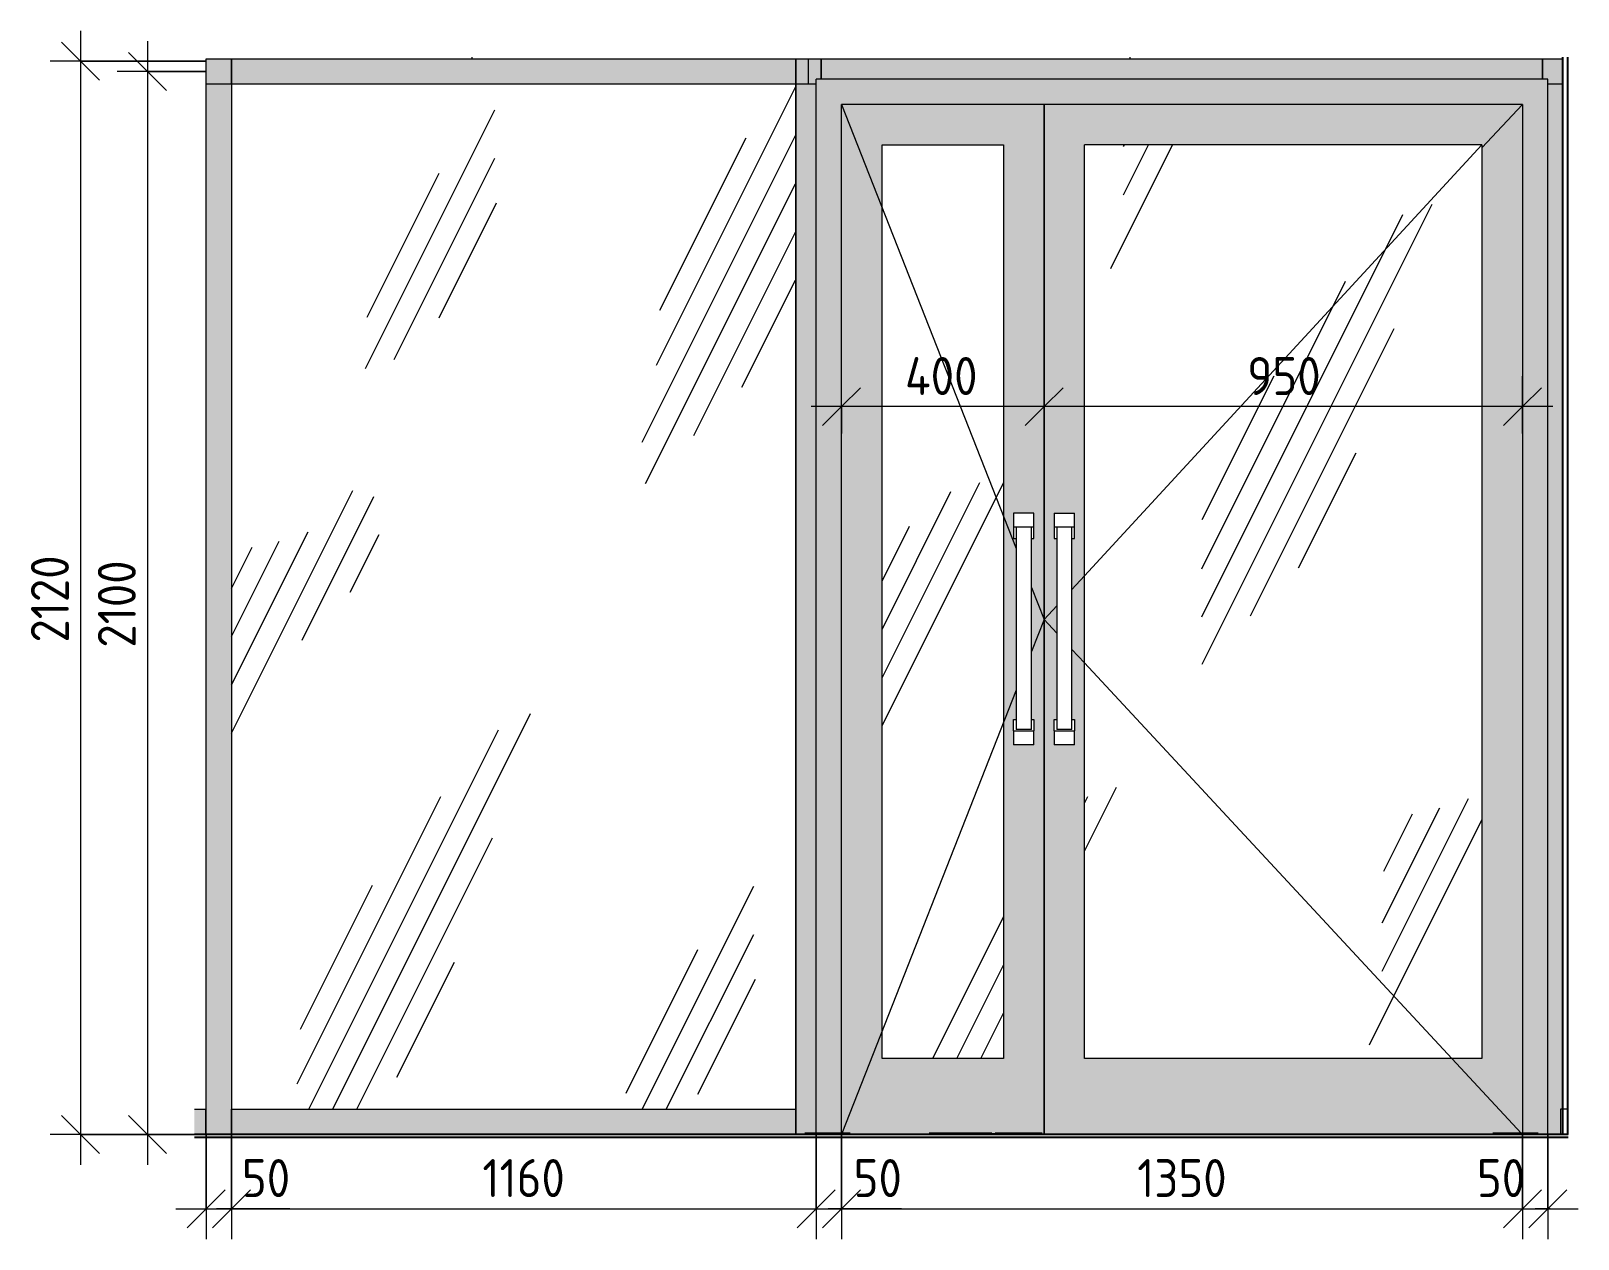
# Model space of a CAD drawing. Header units: millimetres. Extents: x 4250 to 28330, y 3821 to 7744.
# Drawn here: x 20127 to 23183, y 3993 to 6380 of the extents above; entities that cross this region are included whole.
import ezdxf

# ---------------------------------------------------------------- set-up
doc = ezdxf.new("R2010")
doc.units = ezdxf.units.MM
for name, color, linetype, lineweight in [('A-ANNO-DIMS', 7, 'Continuous', 9), ('A-ANNO-DIMS-50', 7, 'Continuous', 9), ('A-DETL', 7, 'Continuous', 9), ('A-DOOR', 7, 'Continuous', 9), ('A-FLOR', 7, 'Continuous', 9), ('A-GENM', 7, 'Continuous', 9), ('A-GLAZ-CURT', 7, 'Continuous', 9), ('A-GLAZ-CWMG', 7, 'Continuous', 9), ('A-WALL-PATT', 7, 'Continuous', 9), ('I-WALL', 7, 'Continuous', 9)]:
    doc.layers.add(name, color=color, linetype=linetype, lineweight=lineweight)
for name, color, linetype, lineweight, true_color in [('A-DOOR-GLAZ', 7, 'Continuous', 9, 0x8080ff), ('A-FLOR-1', 7, 'Continuous', 9, 0x787878), ('A-FLOR-FNSH-1', 7, 'Continuous', 25, 0x3c3c3c), ('A-WALL-FNSH-1', 7, 'Continuous', 25, 0x3c3c3c)]:
    doc.layers.add(name, color=color, linetype=linetype, lineweight=lineweight, true_color=true_color)
doc.styles.add('ISOCPEUR', font='isocpeur.ttf', dxfattribs={"width": 0.9, "height": 75})
doc.dimstyles.new('ISO-1_5', dxfattribs={"dimscale": 304.8, "dimtxt": 74.698588, "dimasz": 0.246063, "dimexe": 0.19685, "dimexo": 0, "dimgap": 0, "dimtad": 1, "dimdec": 0, "dimrnd": 10, "dimzin": 0, "dimdsep": 46, "dimtxsty": 'ISOCPEUR', "dimblk1": 'OBLIQUE', "dimblk2": 'OBLIQUE', "dimsah": 1, "dimcen": 0.09, "dimdle": 0.19685, "dimazin": 0, "dimtfac": 1, "dimtdec": 4, "dimtix": 1, "dimtmove": 0, "dimatfit": 3, "dimfxl": 1, "dimtvp": 1, "dimtolj": 1, "dimtzin": 0, "dimarcsym": 2})
doc.dimstyles.new('ISO-1_5_1', dxfattribs={"dimscale": 304.8, "dimtxt": 74.698588, "dimasz": 0.246063, "dimexe": 0.19685, "dimexo": 0, "dimgap": 0, "dimtad": 1, "dimdec": 0, "dimrnd": 10, "dimzin": 0, "dimdsep": 46, "dimtxsty": 'ISOCPEUR', "dimblk1": 'OBLIQUE', "dimblk2": 'OBLIQUE', "dimsah": 1, "dimcen": 0.09, "dimdle": 0.19685, "dimazin": 0, "dimtfac": 1, "dimtdec": 4, "dimtix": 1, "dimtmove": 1, "dimatfit": 3, "dimfxl": 1, "dimtvp": 1, "dimtolj": 1, "dimtzin": 0, "dimarcsym": 2})
pattern_1 = [(63.435, (167.2, 63.5), (-511.167, 1533.495), [635, -381, 635, -381, -807.806]), (63.435, (167.2, 63.5), (-511.167, 1533.495), [-2032, 254, -553.806]), (63.435, (135.5, 95.2), (-511.167, 1533.495), [508, -635, 381, -381, -934.806]), (63.435, (135.5, 95.2), (-511.167, 1533.495), [-1905, 444.5, -490.306]), (63.435, (135.5, 190.5), (-511.167, 1533.495), [381, -762, 254, -381, -1061.806]), (63.435, (135.5, 190.5), (-511.167, 1533.495), [-1778, 571.5, -490.306]), (63.435, (230.7, 95.2), (-511.167, 1533.495), [381, -762, 317.5, -12809.31]), (63.435, (326, 190.5), (-511.167, 1533.495), [190.5, -952.5, 127, -12999.81]), (63.435, (167.2, 349.2), (-511.167, 1533.495), [127, -952.5, 127, -508, -1125.306]), (63.435, (167.2, 349.2), (-511.167, 1533.495), [-1714.5, 317.5, -807.806]), (63.435, (738.7, 254), (-511.167, 1533.495), [635, -952.5, 762, -503.006]), (63.435, (738.7, 158.8), (-511.167, 1533.495), [889, -635, 952.5, -376.006]), (63.435, (802.2, 190.5), (-511.167, 1533.495), [1016, -508, 762, -553.806]), (63.435, (897.5, 285.8), (-511.167, 1533.495), [635, -889, 508, -807.806]), (63.435, (802.2, 476.2), (-511.167, 1533.495), [317.5, -1270, 381, -871.306]), (63.435, (992.7, 381), (-511.167, 1533.495), [254, -1270, 254, -1061.806])]

# ---------------------------------------------------------------- blocks, each defined once
blk = doc.blocks.new('Плинтус - Плинтус темный _ст_школа_-32862122-В-18_2 этаж')
at = {"layer": 'A-GENM'}
for p, q in [((73520.3, 4250), (73505.6, 4250)), ((73505.6, 4250), (73505.6, 4200)), ((73505.6, 4200), (73520.3, 4200))]:
    blk.add_line(p, q, dxfattribs=at)
blk = doc.blocks.new('Прямоугольный импост - Импост структурный с накладкой - 160мм Темный-33326237-В-18_2 этаж')
at = {"layer": 'A-GLAZ-CWMG'}
blk.add_hatch(color=256, dxfattribs=at).paths.add_polyline_path([(70830, 4200), (70880, 4200), (70880, 6325), (70830, 6325), (70830, 5260.9)])
blk.add_line((70880, 6325), (70880, 4200), dxfattribs=at)
blk = doc.blocks.new('Дверь_Витражная_остекление_ - В-18-32468702-В-18_2 этаж')
at = {"layer": 'A-DOOR'}
blk.add_hatch(color=256, dxfattribs=at).paths.add_polyline_path([(73480, 4200), (73480, 6285), (72035, 6285), (72035, 4202), (72085, 4202), (72085, 6235), (73430, 6235), (73430, 4202), (73461.4, 4202), (73461.4, 4200), (73470, 4200)])
h = blk.add_hatch(color=256, dxfattribs=at)
h.paths.add_polyline_path([(72101.9, 4200), (72258.2, 4200), (72258.2, 4202), (72481.5, 4201.6), (72481.5, 4200), (72485, 4200), (72485, 6235), (72085, 6235), (72085, 4202), (72101.9, 4202)])
h.paths.add_polyline_path([(72405, 4350), (72165, 4350), (72165, 6155), (72405, 6155), (72405, 4727.4)])
h.paths.add_polyline_path([(72450.2, 4970), (72425, 4970), (72425, 5020), (72430, 5020), (72430, 5377.5), (72425, 5377.5), (72425, 5427.5), (72465, 5427.5), (72465, 5377.5), (72460, 5377.5), (72460.2, 5020), (72465, 5020), (72465, 4970), (72455, 4970)])
h = blk.add_hatch(color=256, dxfattribs=at)
h.paths.add_polyline_path([(73343.6, 4200), (73371.6, 4200), (73371.6, 4202), (73430, 4202), (73430, 6235), (72485, 6235), (72485, 4200), (72841.8, 4200)])
h.paths.add_polyline_path([(72565, 4350), (72565, 6155), (73350, 6155), (73350, 4350), (72841.8, 4350)])
h.paths.add_polyline_path([(72545, 4970), (72505, 4970), (72505, 5020), (72510, 5020), (72510, 5377.5), (72505, 5377.5), (72505, 5427.5), (72545, 5427.5), (72545, 5377.5), (72540, 5377.5), (72540, 5020), (72545, 5020), (72545, 4985)])
h = blk.add_hatch(dxfattribs=at)
h.set_pattern_fill('FP_4', color=256, style=0, pattern_type=2)
h.set_pattern_definition(pattern_1)
h.paths.add_polyline_path([(72405, 4350), (72405, 6155), (72165, 6155), (72165, 4350)])
h = blk.add_hatch(dxfattribs=at)
h.set_pattern_fill('FP_4', color=256, style=0, pattern_type=2)
h.set_pattern_definition(pattern_1)
h.paths.add_polyline_path([(72841.8, 4350), (73350, 4350), (73350, 6155), (72565, 6155), (72565, 4350)])
for p, q in [((72035, 4202), (72035, 6285)), ((73480, 6285), (72035, 6285)), ((73480, 4200), (73480, 6285)), ((72085, 4202), (72085, 6235)), ((72485, 6235), (72085, 6235)), ((72085, 6235), (72430, 5357.4)), ((73430, 6235), (72485, 6235)), ((72485, 4200), (72485, 6235)), ((72485, 6235), (72485, 4200)), ((73430, 6235), (73350, 6148.9)), ((73430, 6235), (73430, 4202)), ((72165, 4350), (72165, 6155)), ((72165, 6155), (72405, 6155)), ((72405, 6155), (72405, 4350)), ((72425, 5427.5), (72425, 5400)), ((72465, 5427.5), (72425, 5427.5)), ((72465, 5400), (72465, 5427.5)), ((72505, 5427.5), (72505, 5400)), ((72505, 5427.5), (72545, 5427.5)), ((72545, 5400), (72545, 5427.5)), ((72465, 5400), (72425, 5400)), ((72425, 5400), (72425, 5377.5)), ((72430, 5400), (72430, 5000)), ((72460, 5000), (72460, 5400)), ((72465, 5377.5), (72465, 5400)), ((72545, 5400), (72505, 5400)), ((72505, 5400), (72505, 5377.5)), ((72510, 5400), (72510, 5000)), ((72540, 5000), (72540, 5400)), ((72545, 5377.5), (72545, 5400)), ((72425, 5377.5), (72430, 5377.5)), ((72460.2, 5377.5), (72465, 5377.5)), ((72505, 5377.5), (72510, 5377.5)), ((72540, 5377.5), (72545, 5377.5)), ((72565, 5303.6), (72540, 5276.7)), ((72460.2, 5280.6), (72485, 5217.5)), ((72510, 5244.4), (72485, 5217.5)), ((72485, 5217.5), (72460.2, 5154.4)), ((72485, 5217.5), (72510, 5190.6)), ((72540, 5158.3), (72565, 5131.4)), ((72430, 5077.6), (72085.8, 4202)), ((72425, 4997.5), (72425, 5020)), ((72425, 5020), (72430, 5020)), ((72460.2, 5020), (72465, 5020)), ((72465, 5020), (72465, 4997.5)), ((72505, 4997.5), (72505, 5020)), ((72505, 5020), (72510, 5020)), ((72540, 5020), (72545, 5020)), ((72545, 5020), (72545, 4997.5)), ((72425, 4997.5), (72425, 4970)), ((72425, 4997.5), (72465, 4997.5)), ((72460, 5000), (72430, 5000)), ((72465, 4970), (72465, 4997.5)), ((72505, 4997.5), (72505, 4970)), ((72505, 4997.5), (72545, 4997.5)), ((72540, 5000), (72510, 5000)), ((72545, 4970), (72545, 4997.5)), ((72465, 4970), (72425, 4970)), ((72545, 4970), (72505, 4970)), ((72405, 4350), (72165, 4350)), ((73290.7, 4350), (73428.1, 4202))]:
    blk.add_line(p, q, dxfattribs=at)
at = {"layer": 'A-DOOR-GLAZ'}
for p, q in [((73350, 6155), (72565, 6155)), ((72565, 4350), (72565, 6155)), ((73350, 6155), (73350, 4350)), ((73350, 4350), (72565, 4350))]:
    blk.add_line(p, q, dxfattribs=at)
blk = doc.blocks.new('Системная панель - Стекло - 40мм-32468815-В-18_2 этаж')
at = {"layer": 'A-GLAZ-CURT'}
h = blk.add_hatch(dxfattribs=at)
h.set_pattern_fill('FP_4', color=256, style=0, pattern_type=2)
h.set_pattern_definition(pattern_1)
h.paths.add_polyline_path([(71994, 4250), (71994, 6275), (70880, 6275), (70880, 4250), (71484.9, 4250)])
blk = doc.blocks.new('Прямоугольный импост - Импост структурный с накладкой - 160мм Темный-33326238-В-18_2 этаж')
at = {"layer": 'A-GLAZ-CWMG'}
blk.add_hatch(color=256, dxfattribs=at).paths.add_polyline_path([(72841.8, 6285), (73470, 6285), (73470, 6325), (72045, 6325), (72045, 6285), (72565, 6285)])
for p, q in [((72020, 6275), (72020, 6325)), ((72035, 6275), (72020, 6275)), ((73509, 6275), (73480, 6275))]:
    blk.add_line(p, q, dxfattribs=at)
blk = doc.blocks.new('Прямоугольный импост - Импост структурный с накладкой - 160мм Темный-33326239-В-18_2 этаж')
at = {"layer": 'A-GLAZ-CWMG'}
blk.add_hatch(color=256, dxfattribs=at).paths.add_polyline_path([(72012.5, 4200), (72012.5, 4202), (72035, 4202), (72035, 6285), (72044, 6285), (72044, 6325), (71994, 6325), (71994, 4200), (72004, 4200)])
for p, q in [((71994, 6325), (71994, 4200)), ((72044, 6325), (72044, 6285))]:
    blk.add_line(p, q, dxfattribs=at)
blk = doc.blocks.new('Прямоугольный импост - Импост структурный с накладкой - 160мм Темный-33326242-В-18_2 этаж')
at = {"layer": 'A-GLAZ-CWMG'}
blk.add_hatch(color=256, dxfattribs=at).paths.add_polyline_path([(73505.6, 4200), (73505.6, 4250), (73509, 4250), (73509, 6325), (73470, 6325), (73470, 6285), (73480, 6285), (73480, 4200)])
blk.add_line((73470, 6285), (73470, 6325), dxfattribs=at)
blk = doc.blocks.new('Прямоугольный импост - Импост структурный с накладкой - 160мм Темный-32428852-В-18_2 этаж')
at = {"layer": 'A-GLAZ-CWMG'}
for p, q in [((72045, 6285), (72045, 6325)), ((73470, 6325), (73470, 6285))]:
    blk.add_line(p, q, dxfattribs=at)
blk = doc.blocks.new('Прямоугольный импост - Импост структурный с накладкой - 160мм Темный-33326240-В-18_2 этаж')
at = {"layer": 'A-GLAZ-CWMG'}
blk.add_hatch(color=256, dxfattribs=at).paths.add_polyline_path([(71994, 6275), (71994, 6325), (70880, 6325), (70880, 6275), (71484.9, 6275)])
for p, q in [((72019, 6325), (72019, 6275)), ((72019, 6275), (70830, 6275))]:
    blk.add_line(p, q, dxfattribs=at)
blk = doc.blocks.new('Прямоугольный импост - Импост структурный с накладкой - 160мм Темный-32468813-В-18_2 этаж')
at = {"layer": 'A-GLAZ-CWMG'}
blk.add_hatch(color=256, dxfattribs=at).paths.add_polyline_path([(71484.9, 4200), (71994, 4200), (71994, 4250), (70880, 4250), (70880, 4200)])
for p, q in [((70880, 4200), (70880, 4250)), ((70880, 4250), (71994, 4250)), ((71994, 4250), (71994, 4200))]:
    blk.add_line(p, q, dxfattribs=at)
blk = doc.blocks.new('Прямоугольный импост - Импост структурный с накладкой - 160мм Темный-32468814-В-18_2 этаж')
at = {"layer": 'A-GLAZ-CWMG'}
for p, q in [((70880, 6275), (70880, 6325)), ((71994, 6325), (71994, 6275)), ((71994, 6275), (70880, 6275))]:
    blk.add_line(p, q, dxfattribs=at)
blk = doc.blocks.new('Прямоугольный импост - Импост структурный с накладкой - 160мм Темный-33326241-В-18_2 этаж')
at = {"layer": 'A-GLAZ-CWMG'}
blk.add_hatch(color=256, dxfattribs=at).paths.add_polyline_path([(72044, 6285), (72045, 6285), (72045, 6325), (72044, 6325)])
for p, q in [((71995, 6325), (71995, 4200)), ((72045, 6325), (72045, 6285))]:
    blk.add_line(p, q, dxfattribs=at)
blk = doc.blocks.new('Плинтус - Плинтус темный _ст_школа_-33363695-В-18_2 этаж')
at = {"layer": 'A-GENM'}
blk.add_hatch(color=256, dxfattribs=at).paths.add_polyline_path([(70806.5, 4200), (70828.7, 4200), (70828.7, 4250), (70806.5, 4250)])
for p, q in [((70806.5, 4250), (70828.7, 4250)), ((70828.7, 4250), (70828.7, 4200))]:
    blk.add_line(p, q, dxfattribs=at)
blk = doc.blocks.new('DIMBLOCK50-В-18_2 этаж')
at = {"layer": 'A-ANNO-DIMS-50'}
for p, q in [((20473.3, 4200), (20473.3, 3993.4)), ((20473.3, 4053.4), (20473.3, 4200)), ((20523.3, 4200), (20523.3, 3993.4)), ((20523.3, 4053.4), (20523.3, 4200)), ((20413.3, 4053.4), (20523.3, 4053.4)), ((20493.6, 4053.4), (20498.3, 4053.4)), ((20638.4, 4053.4), (20493.6, 4053.4))]:
    blk.add_line(p, q, dxfattribs=at)
at = {"layer": 'A-ANNO-DIMS-50', "lineweight": 20}
for p, q in [((20473.3, 4053.4), (20510.8, 4090.9)), ((20523.3, 4053.4), (20560.8, 4090.9)), ((20473.3, 4053.4), (20435.8, 4015.9)), ((20523.3, 4053.4), (20485.8, 4015.9))]:
    blk.add_line(p, q, dxfattribs=at)
at = {"layer": 'A-ANNO-DIMS-50', "color": 0, "insert": (20543.6, 4151.4), "char_height": 75, "width": 113.772, "attachment_point": 1, "line_spacing_factor": 1.149209, "style": 'ISOCPEUR'}
blk.add_mtext('50', dxfattribs=at)
blk = doc.blocks.new('_Oblique')
at = {"color": 0, "linetype": 'ByBlock', "lineweight": -2}
blk.add_line((-0.5, -0.5), (0.5, 0.5), dxfattribs=at)
blk = doc.blocks.new('DIMBLOCK51-В-18_2 этаж')
at = {"layer": 'A-ANNO-DIMS-50'}
for p, q in [((20523.3, 4200), (20523.3, 3993.4)), ((20523.3, 4053.4), (20523.3, 4200)), ((21678.3, 4200), (21678.3, 3993.4)), ((21678.3, 4053.4), (21678.3, 4200)), ((20523.3, 4053.4), (21678.3, 4053.4))]:
    blk.add_line(p, q, dxfattribs=at)
at = {"layer": 'A-ANNO-DIMS-50', "lineweight": 20}
for p, q in [((20523.3, 4053.4), (20560.8, 4090.9)), ((21678.3, 4053.4), (21715.8, 4090.9)), ((20523.3, 4053.4), (20485.8, 4015.9)), ((21678.3, 4053.4), (21640.8, 4015.9))]:
    blk.add_line(p, q, dxfattribs=at)
at = {"layer": 'A-ANNO-DIMS-50', "color": 0, "insert": (21018.9, 4151.4), "char_height": 75, "width": 196.515, "attachment_point": 1, "line_spacing_factor": 1.149209, "style": 'ISOCPEUR'}
blk.add_mtext('1160', dxfattribs=at)
blk = doc.blocks.new('DIMBLOCK52-В-18_2 этаж')
at = {"layer": 'A-ANNO-DIMS-50'}
for p, q in [((21678.3, 4200), (21678.3, 3993.4)), ((21678.3, 4053.4), (21678.3, 4200)), ((21728.3, 4200), (21728.3, 3993.4)), ((21728.3, 4053.4), (21728.3, 4200)), ((21678.3, 4053.4), (21728.3, 4053.4)), ((21702.1, 4053.4), (21703.3, 4053.4)), ((21846.9, 4053.4), (21702.1, 4053.4))]:
    blk.add_line(p, q, dxfattribs=at)
at = {"layer": 'A-ANNO-DIMS-50', "lineweight": 20}
for p, q in [((21678.3, 4053.4), (21715.8, 4090.9)), ((21728.3, 4053.4), (21765.8, 4090.9)), ((21678.3, 4053.4), (21640.8, 4015.9)), ((21728.3, 4053.4), (21690.8, 4015.9))]:
    blk.add_line(p, q, dxfattribs=at)
at = {"layer": 'A-ANNO-DIMS-50', "color": 0, "insert": (21752.1, 4151.4), "char_height": 75, "width": 113.772, "attachment_point": 1, "line_spacing_factor": 1.149209, "style": 'ISOCPEUR'}
blk.add_mtext('50', dxfattribs=at)
blk = doc.blocks.new('DIMBLOCK53-В-18_2 этаж')
at = {"layer": 'A-ANNO-DIMS-50'}
for p, q in [((21728.3, 4200), (21728.3, 3993.4)), ((21728.3, 4053.4), (21728.3, 4200)), ((23073.3, 4200), (23073.3, 3993.4)), ((23073.3, 4053.4), (23073.3, 4200)), ((21728.3, 4053.4), (23073.3, 4053.4))]:
    blk.add_line(p, q, dxfattribs=at)
at = {"layer": 'A-ANNO-DIMS-50', "lineweight": 20}
for p, q in [((21728.3, 4053.4), (21765.8, 4090.9)), ((23073.3, 4053.4), (23110.8, 4090.9)), ((21728.3, 4053.4), (21690.8, 4015.9)), ((23073.3, 4053.4), (23035.8, 4015.9))]:
    blk.add_line(p, q, dxfattribs=at)
at = {"layer": 'A-ANNO-DIMS-50', "color": 0, "insert": (22312.4, 4151.4), "char_height": 75, "width": 212.029, "attachment_point": 1, "line_spacing_factor": 1.149209, "style": 'ISOCPEUR'}
blk.add_mtext('1350', dxfattribs=at)
blk = doc.blocks.new('DIMBLOCK54-В-18_2 этаж')
at = {"layer": 'A-ANNO-DIMS-50'}
for p, q in [((23073.3, 4200), (23073.3, 3993.4)), ((23073.3, 4053.4), (23073.3, 4200)), ((23123.3, 4200), (23123.3, 3993.4)), ((23123.3, 4053.4), (23123.3, 4200)), ((22983.4, 4053.4), (23128.3, 4053.4)), ((23073.3, 4053.4), (23183.3, 4053.4)), ((23128.3, 4053.4), (23098.3, 4053.4))]:
    blk.add_line(p, q, dxfattribs=at)
at = {"layer": 'A-ANNO-DIMS-50', "lineweight": 20}
for p, q in [((23073.3, 4053.4), (23110.8, 4090.9)), ((23123.3, 4053.4), (23160.8, 4090.9)), ((23073.3, 4053.4), (23035.8, 4015.9)), ((23123.3, 4053.4), (23085.8, 4015.9))]:
    blk.add_line(p, q, dxfattribs=at)
at = {"layer": 'A-ANNO-DIMS-50', "color": 0, "insert": (22983.4, 4151.4), "char_height": 75, "width": 113.772, "attachment_point": 1, "line_spacing_factor": 1.149209, "style": 'ISOCPEUR'}
blk.add_mtext('50', dxfattribs=at)
blk = doc.blocks.new('DIMBLOCK55-В-18_2 этаж')
at = {"layer": 'A-ANNO-DIMS-50'}
for p, q in [((20357.1, 6360), (20357.1, 4140)), ((20473.3, 6300), (20297.1, 6300)), ((20357.1, 6300), (20473.3, 6300)), ((20473.3, 4200), (20297.1, 4200)), ((20357.1, 4200), (20473.3, 4200))]:
    blk.add_line(p, q, dxfattribs=at)
at = {"layer": 'A-ANNO-DIMS-50', "lineweight": 20}
for p, q in [((20357.1, 6300), (20319.6, 6337.5)), ((20357.1, 6300), (20394.6, 6262.5)), ((20357.1, 4200), (20319.6, 4237.5)), ((20357.1, 4200), (20394.6, 4162.5))]:
    blk.add_line(p, q, dxfattribs=at)
at = {"layer": 'A-ANNO-DIMS-50', "color": 0, "insert": (20259.1, 5161.7), "char_height": 75, "width": 212.029, "attachment_point": 1, "rotation": 90, "line_spacing_factor": 1.149209, "style": 'ISOCPEUR'}
blk.add_mtext('2100', dxfattribs=at)
blk = doc.blocks.new('DIMBLOCK56-В-18_2 этаж')
at = {"layer": 'A-ANNO-DIMS-50', "lineweight": 20}
for p, q in [((20224.9, 6320), (20187.4, 6357.5)), ((20224.9, 6320), (20262.4, 6282.5)), ((20224.9, 4200), (20187.4, 4237.5)), ((20224.9, 4200), (20262.4, 4162.5))]:
    blk.add_line(p, q, dxfattribs=at)
at = {"layer": 'A-ANNO-DIMS-50'}
for p, q in [((20224.9, 6380), (20224.9, 4140)), ((20473.3, 6320), (20164.9, 6320)), ((20224.9, 6320), (20473.3, 6320)), ((20473.3, 4200), (20164.9, 4200)), ((20224.9, 4200), (20473.3, 4200))]:
    blk.add_line(p, q, dxfattribs=at)
at = {"layer": 'A-ANNO-DIMS-50', "color": 0, "insert": (20126.9, 5171.7), "char_height": 75, "width": 212.029, "attachment_point": 1, "rotation": 90, "line_spacing_factor": 1.149209, "style": 'ISOCPEUR'}
blk.add_mtext('2120', dxfattribs=at)
blk = doc.blocks.new('DIMBLOCK57-В-18_2 этаж')
at = {"layer": 'A-ANNO-DIMS-50'}
for p, q in [((22128.3, 5584.8), (22128.3, 5697.8)), ((23073.3, 5584.8), (23073.3, 5697.8)), ((23133.3, 5637.8), (22128.3, 5637.8)), ((22128.3, 5637.8), (22128.3, 5584.8)), ((23073.3, 5637.8), (23073.3, 5584.8))]:
    blk.add_line(p, q, dxfattribs=at)
at = {"layer": 'A-ANNO-DIMS-50', "lineweight": 20}
for p, q in [((22128.3, 5637.8), (22165.8, 5675.3)), ((23073.3, 5637.8), (23110.8, 5675.3)), ((22128.3, 5637.8), (22090.8, 5600.3)), ((23073.3, 5637.8), (23035.8, 5600.3))]:
    blk.add_line(p, q, dxfattribs=at)
at = {"layer": 'A-ANNO-DIMS-50', "color": 0, "insert": (22529.7, 5735.8), "char_height": 75, "width": 170.658, "attachment_point": 1, "line_spacing_factor": 1.149209, "style": 'ISOCPEUR'}
blk.add_mtext('950', dxfattribs=at)
blk = doc.blocks.new('DIMBLOCK58-В-18_2 этаж')
at = {"layer": 'A-ANNO-DIMS-50'}
for p, q in [((21728.3, 5584.8), (21728.3, 5697.8)), ((22128.3, 5584.8), (22128.3, 5697.8)), ((22128.3, 5637.8), (21668.3, 5637.8)), ((21728.3, 5637.8), (21728.3, 5584.8)), ((22128.3, 5637.8), (22128.3, 5584.8))]:
    blk.add_line(p, q, dxfattribs=at)
at = {"layer": 'A-ANNO-DIMS-50', "lineweight": 20}
for p, q in [((21728.3, 5637.8), (21765.8, 5675.3)), ((22128.3, 5637.8), (22165.8, 5675.3)), ((21728.3, 5637.8), (21690.8, 5600.3)), ((22128.3, 5637.8), (22090.8, 5600.3))]:
    blk.add_line(p, q, dxfattribs=at)
at = {"layer": 'A-ANNO-DIMS-50', "color": 0, "insert": (21853.6, 5735.8), "char_height": 75, "width": 179.277, "attachment_point": 1, "line_spacing_factor": 1.149209, "style": 'ISOCPEUR'}
blk.add_mtext('400', dxfattribs=at)

msp = doc.modelspace()

# ---------------------------------------------------------------- hatches: boundary and pattern name
at = {"layer": 'A-FLOR'}
for points in [[(22025, 4200), (22030.2, 4200), (22030.2, 4202), (22025, 4202)], [(22031, 4200), (22031.8, 4200), (22031.8, 4202), (22030.2, 4202), (22030.2, 4200)]]:
    msp.add_hatch(color=256, dxfattribs=at).paths.add_polyline_path(points)
at = {"layer": 'A-FLOR-1'}
h = msp.add_hatch(color=256, dxfattribs=at)
h.paths.add_polyline_path([(23014.9, 4200), (23104.6, 4200), (23104.6, 4202), (23014.9, 4202)])
h.paths.add_polyline_path([(21687.3, 4200), (21745.2, 4200), (21745.2, 4202), (21655.7, 4202), (21655.7, 4200), (21678.3, 4200)])
h.paths.add_polyline_path([(22124.8, 4200), (22124.8, 4202), (22031.8, 4202), (22031.8, 4200), (22048.3, 4200)])
h.paths.add_polyline_path([(22025, 4200), (22025, 4202), (21901.4, 4202), (21901.4, 4200)])
at = {"layer": 'A-WALL-PATT'}
h = msp.add_hatch(dxfattribs=at)
h.set_pattern_fill('FP_3', color=256, style=0, pattern_type=2)
h.set_pattern_definition([(0, (20997.3, 993.8), (0, 3050), []), (90, (20997.3, 993.8), (-1300, 8e-14), [])])
h.paths.add_polyline_path([(20473.3, 4200), (20473.3, 6325), (23152.3, 6325), (23152.3, 6327.9), (20449.8, 6327.9), (20449.8, 4250), (20472, 4250), (20472, 4200)])

# ---------------------------------------------------------------- linework, layer by layer
at = {"layer": 'A-DETL'}
for p, q in [((22208.3, 5303.6), (22993.3, 6155)), ((22208.3, 5131.4), (22934, 4350))]:
    msp.add_line(p, q, dxfattribs=at)
at = {"layer": 'A-FLOR'}
for p, q in [((22025, 4202), (22031.8, 4202)), ((22030.2, 4202), (22030.2, 4200))]:
    msp.add_line(p, q, dxfattribs=at)
at = {"layer": 'A-FLOR-FNSH-1'}
for p, q in [((23163.5, 4200), (20449.8, 4200)), ((20449.8, 4195), (23163.5, 4195)), ((21745.2, 4202), (21655.7, 4202)), ((21655.7, 4202), (21655.7, 4200)), ((21745.2, 4200), (21745.2, 4202)), ((22025, 4202), (21901.4, 4202)), ((21901.4, 4202), (21901.4, 4200)), ((22025, 4200), (22025, 4202)), ((22124.8, 4202), (22031.8, 4202)), ((22031.8, 4202), (22031.8, 4200)), ((22124.8, 4200), (22124.8, 4202)), ((23104.6, 4202), (23014.9, 4202)), ((23014.9, 4202), (23014.9, 4200)), ((23104.6, 4200), (23104.6, 4202))]:
    msp.add_line(p, q, dxfattribs=at)
at = {"layer": 'A-WALL-FNSH-1'}
for p, q in [((23152.3, 6327.9), (23152.3, 4200)), ((23163.3, 4200), (23163.3, 6327.9))]:
    msp.add_line(p, q, dxfattribs=at)
at = {"layer": 'I-WALL'}
for p, q in [((20473.3, 4200), (20473.3, 6325)), ((20473.3, 6325), (23152.3, 6325))]:
    msp.add_line(p, q, dxfattribs=at)

# ---------------------------------------------------------------- block references
at = {"layer": 'A-DOOR'}
msp.add_blockref('Дверь_Витражная_остекление_ - В-18-32468702-В-18_2 этаж', (-50356.7, 0), dxfattribs=at)
at = {"layer": 'A-GENM'}
for name in ['Плинтус - Плинтус темный _ст_школа_-33363695-В-18_2 этаж', 'Плинтус - Плинтус темный _ст_школа_-32862122-В-18_2 этаж']:
    msp.add_blockref(name, (-50356.7, 0), dxfattribs=at)
at = {"layer": 'A-GLAZ-CURT'}
msp.add_blockref('Системная панель - Стекло - 40мм-32468815-В-18_2 этаж', (-50356.7, 0), dxfattribs=at)
at = {"layer": 'A-GLAZ-CWMG'}
for name in ['Прямоугольный импост - Импост структурный с накладкой - 160мм Темный-33326237-В-18_2 этаж', 'Прямоугольный импост - Импост структурный с накладкой - 160мм Темный-33326240-В-18_2 этаж', 'Прямоугольный импост - Импост структурный с накладкой - 160мм Темный-32468814-В-18_2 этаж', 'Прямоугольный импост - Импост структурный с накладкой - 160мм Темный-33326239-В-18_2 этаж', 'Прямоугольный импост - Импост структурный с накладкой - 160мм Темный-33326241-В-18_2 этаж', 'Прямоугольный импост - Импост структурный с накладкой - 160мм Темный-33326238-В-18_2 этаж', 'Прямоугольный импост - Импост структурный с накладкой - 160мм Темный-32428852-В-18_2 этаж', 'Прямоугольный импост - Импост структурный с накладкой - 160мм Темный-33326242-В-18_2 этаж', 'Прямоугольный импост - Импост структурный с накладкой - 160мм Темный-32468813-В-18_2 этаж']:
    msp.add_blockref(name, (-50356.7, 0), dxfattribs=at)

# ---------------------------------------------------------------- dimensions: what is measured, and where the dimension line sits
at = {"layer": 'A-ANNO-DIMS'}
for base, p1, override, picture, middle in [((20224.9, 4200), (20473.3, 6320), {"dimpost": '<>', "dimfxl": 2120}, 'DIMBLOCK56-В-18_2 этаж', (20187.4, 5260)), ((20357.1, 4200), (20473.3, 6300), {"dimpost": '<>', "dimfxl": 2100}, 'DIMBLOCK55-В-18_2 этаж', (20319.6, 5250))]:
    dim = msp.add_linear_dim(base=base, p1=p1, p2=(20473.3, 4200), angle=90, dimstyle='ISO-1_5', override=override, dxfattribs=at)
    dim.commit()
    dim.dimension.update_dxf_attribs({"geometry": picture, "text_midpoint": middle})
for base, p1, p2, override, picture, middle in [((21728.3, 5637.8), (22128.3, 5584.8), (21728.3, 5584.8), {"dimpost": '<>', "dimfxl": 400}, 'DIMBLOCK58-В-18_2 этаж', (21928.3, 5675.3)), ((22128.3, 5637.8), (23073.3, 5584.8), (22128.3, 5584.8), {"dimpost": '<>', "dimfxl": 945}, 'DIMBLOCK57-В-18_2 этаж', (22600.8, 5675.3)), ((21678.3, 4053.4), (20523.3, 4200), (21678.3, 4200), {"dimpost": '<>', "dimfxl": 1155.000046}, 'DIMBLOCK51-В-18_2 этаж', (21100.8, 4090.9)), ((23073.3, 4053.4), (21728.3, 4200), (23073.3, 4200), {"dimpost": '<>', "dimfxl": 1345}, 'DIMBLOCK53-В-18_2 этаж', (22400.8, 4090.9))]:
    dim = msp.add_linear_dim(base=base, p1=p1, p2=p2, dimstyle='ISO-1_5', override=override, dxfattribs=at)
    dim.commit()
    dim.dimension.update_dxf_attribs({"geometry": picture, "text_midpoint": middle})
for base, p1, p2, picture, middle in [((20523.3, 4053.4), (20473.3, 4200), (20523.3, 4200), 'DIMBLOCK50-В-18_2 этаж', (20600.5, 4101.4)), ((21728.3, 4053.4), (21678.3, 4200), (21728.3, 4200), 'DIMBLOCK52-В-18_2 этаж', (21808.9, 4101.4)), ((23123.3, 4053.4), (23073.3, 4200), (23123.3, 4200), 'DIMBLOCK54-В-18_2 этаж', (23040.3, 4101.4))]:
    dim = msp.add_linear_dim(base=base, p1=p1, p2=p2, dimstyle='ISO-1_5_1', override={"dimpost": '<>', "dimfxl": 50}, dxfattribs=at)
    dim.commit()
    dim.dimension.update_dxf_attribs({"geometry": picture, "text_midpoint": middle, "dimtype": 160})

doc.saveas('drawing.dxf')
